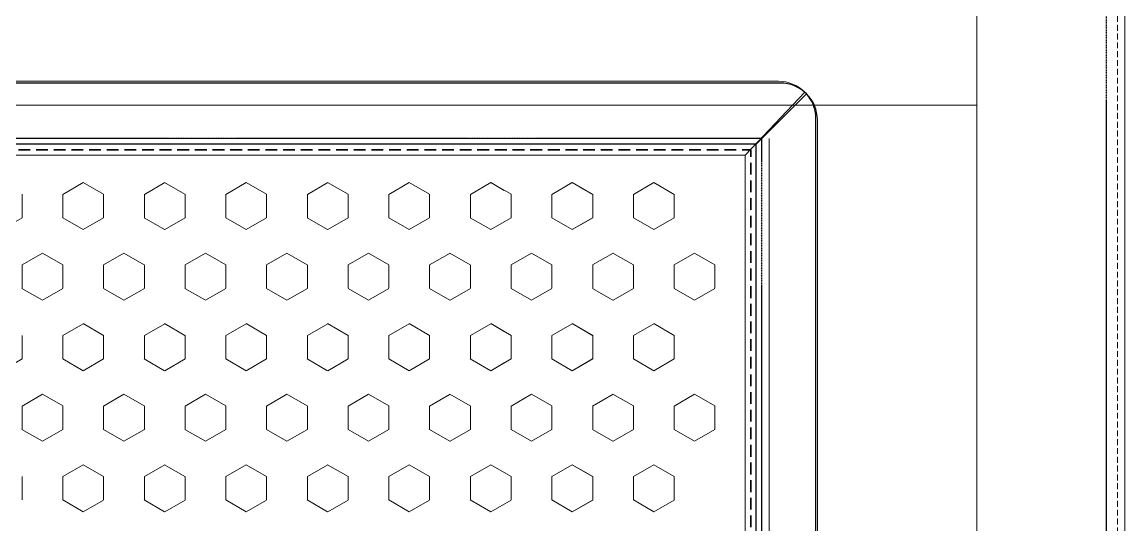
# Model space of a CAD drawing. Header units: millimetres. Extents: x -32759 to 129432, y 390 to 54305.
# Drawn here: x 27632.4 to 27930, y 27198.4 to 27334.3 of the extents above; entities that cross this region are included whole.
import ezdxf

# ---------------------------------------------------------------- set-up
doc = ezdxf.new("R2010")
doc.units = ezdxf.units.MM
doc.linetypes.add('HIDDEN', pattern=[0.375, 0.25, -0.125])
doc.linetypes.add('HIDDEN2', pattern=[4.7625, 3.175, -1.5875])
doc.layers.add('08a', color=11, linetype='Continuous')
doc.layers.add('HL', color=2, linetype='HIDDEN')
doc.layers.add('_BODY', color=7, linetype='Continuous', lineweight=13)
doc.layers.add('숨은선', color=2, linetype='HIDDEN2', lineweight=35)

# ---------------------------------------------------------------- blocks, each defined once
blk = doc.blocks.new('sdfgsdfgsdgdsgds')
at = {"ltscale": 0.5}
for p, q in [((75371.03, -15930.34), (75371.03, -15464.34)), ((75354.53, -15923.84), (75354.53, -15470.84)), ((75049.53, -15923.84), (75354.53, -15923.84)), ((75354.53, -15923.84), (75368.1, -15937.41)), ((75043.03, -15940.34), (75361.03, -15940.34))]:
    blk.add_line(p, q, dxfattribs=at)
at = {"color": 2, "linetype": 'HIDDEN', "ltscale": 0.5}
for p, q in [((75356.03, -15925.34), (75356.03, -15469.34)), ((75048.03, -15925.34), (75356.03, -15925.34))]:
    blk.add_line(p, q, dxfattribs=at)
at = {"ltscale": 0.5}
blk.add_arc((75361.03, -15930.34), 10, 270, 0, dxfattribs=at)
blk = doc.blocks.new('dfgdsgfsdgsd')
at = {"ltscale": 0.5}
for p, q in [((75356.03, -16469.34), (75356.03, -16925.34)), ((75356.03, -16927.34), (75048.03, -16927.34))]:
    blk.add_line(p, q, dxfattribs=at)
blk = doc.blocks.new('dsfgsdfgsdgsd')
for p, q in [((75371.53, -15464.84), (75371.53, -15929.84)), ((75351.53, -15473.84), (75351.53, -15920.84)), ((75351.53, -15473.84), (75351.53, -15920.84)), ((75052.53, -15920.84), (75351.53, -15920.84)), ((75052.53, -15920.84), (75351.53, -15920.84)), ((75351.53, -15920.84), (75368.6, -15936.91)), ((75042.53, -15939.84), (75361.53, -15939.84))]:
    blk.add_line(p, q)
at = {"color": 1}
for p, q in [((75296.51, -15725.72), (75293.34, -15720.23)), ((75334.61, -15725.72), (75331.44, -15720.23)), ((75258.44, -15725.73), (75264.79, -15725.73)), ((75274.3, -15731.2), (75277.48, -15725.7)), ((75277.49, -15725.73), (75283.84, -15725.73)), ((75286.99, -15731.22), (75283.81, -15725.72)), ((75296.54, -15725.73), (75302.89, -15725.73)), ((75312.4, -15731.2), (75315.58, -15725.7)), ((75315.59, -15725.73), (75321.94, -15725.73)), ((75325.09, -15731.22), (75321.91, -15725.72)), ((75334.64, -15725.73), (75340.99, -15725.73)), ((75277.46, -15736.72), (75274.29, -15731.22)), ((75283.83, -15736.7), (75287, -15731.2)), ((75315.56, -15736.72), (75312.39, -15731.22)), ((75321.93, -15736.7), (75325.1, -15731.2)), ((75255.25, -15742.2), (75258.43, -15736.7)), ((75258.44, -15736.73), (75264.79, -15736.73)), ((75267.94, -15742.22), (75264.76, -15736.72)), ((75277.49, -15736.73), (75283.84, -15736.73)), ((75293.35, -15742.2), (75296.53, -15736.7)), ((75296.54, -15736.73), (75302.89, -15736.73)), ((75306.04, -15742.22), (75302.86, -15736.72)), ((75315.59, -15736.73), (75321.94, -15736.73)), ((75331.45, -15742.2), (75334.63, -15736.7)), ((75334.64, -15736.73), (75340.99, -15736.73)), ((75344.14, -15742.22), (75340.96, -15736.72)), ((75258.41, -15747.72), (75255.24, -15742.22)), ((75264.78, -15747.7), (75267.95, -15742.2)), ((75296.51, -15747.72), (75293.34, -15742.22)), ((75302.88, -15747.7), (75306.05, -15742.2)), ((75334.61, -15747.72), (75331.44, -15742.22)), ((75340.98, -15747.7), (75344.15, -15742.2)), ((75258.44, -15747.72), (75264.79, -15747.72)), ((75274.3, -15753.2), (75277.48, -15747.7)), ((75277.49, -15747.72), (75283.84, -15747.72)), ((75286.99, -15753.22), (75283.81, -15747.72)), ((75296.54, -15747.72), (75302.89, -15747.72)), ((75312.4, -15753.2), (75315.58, -15747.7)), ((75315.59, -15747.72), (75321.94, -15747.72)), ((75325.09, -15753.22), (75321.91, -15747.72)), ((75334.64, -15747.72), (75340.99, -15747.72)), ((75277.46, -15758.72), (75274.29, -15753.22)), ((75283.83, -15758.69), (75287, -15753.2)), ((75315.56, -15758.72), (75312.39, -15753.22)), ((75321.93, -15758.69), (75325.1, -15753.2)), ((75255.25, -15764.19), (75258.43, -15758.69)), ((75258.44, -15758.72), (75264.79, -15758.72)), ((75267.94, -15764.22), (75264.76, -15758.72)), ((75277.49, -15758.72), (75283.84, -15758.72)), ((75293.35, -15764.19), (75296.53, -15758.69)), ((75296.54, -15758.72), (75302.89, -15758.72)), ((75306.04, -15764.22), (75302.86, -15758.72)), ((75315.59, -15758.72), (75321.94, -15758.72)), ((75331.45, -15764.19), (75334.63, -15758.69)), ((75334.64, -15758.72), (75340.99, -15758.72)), ((75344.14, -15764.22), (75340.96, -15758.72)), ((75258.41, -15769.72), (75255.24, -15764.22)), ((75264.78, -15769.69), (75267.95, -15764.19)), ((75296.51, -15769.72), (75293.34, -15764.22)), ((75302.88, -15769.69), (75306.05, -15764.19)), ((75334.61, -15769.72), (75331.44, -15764.22)), ((75340.98, -15769.69), (75344.15, -15764.19)), ((75258.44, -15769.72), (75264.79, -15769.72)), ((75274.3, -15775.19), (75277.48, -15769.69)), ((75277.49, -15769.72), (75283.84, -15769.72)), ((75286.99, -15775.22), (75283.81, -15769.72)), ((75296.54, -15769.72), (75302.89, -15769.72)), ((75312.4, -15775.19), (75315.58, -15769.69)), ((75315.59, -15769.72), (75321.94, -15769.72)), ((75325.09, -15775.22), (75321.91, -15769.72)), ((75334.64, -15769.72), (75340.99, -15769.72)), ((75277.46, -15780.72), (75274.29, -15775.22)), ((75283.83, -15780.69), (75287, -15775.19)), ((75315.56, -15780.72), (75312.39, -15775.22)), ((75321.93, -15780.69), (75325.1, -15775.19)), ((75255.25, -15786.19), (75258.43, -15780.69)), ((75258.44, -15780.72), (75264.79, -15780.72)), ((75267.94, -15786.22), (75264.76, -15780.72)), ((75277.49, -15780.72), (75283.84, -15780.72)), ((75293.35, -15786.19), (75296.53, -15780.69)), ((75296.54, -15780.72), (75302.89, -15780.72)), ((75306.04, -15786.22), (75302.86, -15780.72)), ((75315.59, -15780.72), (75321.94, -15780.72)), ((75331.45, -15786.19), (75334.63, -15780.69)), ((75334.64, -15780.72), (75340.99, -15780.72)), ((75344.14, -15786.22), (75340.96, -15780.72)), ((75258.41, -15791.72), (75255.24, -15786.22)), ((75264.78, -15791.69), (75267.95, -15786.19)), ((75296.51, -15791.72), (75293.34, -15786.22)), ((75302.88, -15791.69), (75306.05, -15786.19)), ((75334.61, -15791.72), (75331.44, -15786.22)), ((75340.98, -15791.69), (75344.15, -15786.19)), ((75258.44, -15791.72), (75264.79, -15791.72)), ((75274.3, -15797.19), (75277.48, -15791.69)), ((75277.49, -15791.72), (75283.84, -15791.72)), ((75286.99, -15797.21), (75283.81, -15791.72)), ((75296.54, -15791.72), (75302.89, -15791.72)), ((75312.4, -15797.19), (75315.58, -15791.69)), ((75315.59, -15791.72), (75321.94, -15791.72)), ((75325.09, -15797.21), (75321.91, -15791.72)), ((75334.64, -15791.72), (75340.99, -15791.72)), ((75277.46, -15802.71), (75274.29, -15797.21)), ((75283.83, -15802.69), (75287, -15797.19)), ((75315.56, -15802.71), (75312.39, -15797.21)), ((75321.93, -15802.69), (75325.1, -15797.19)), ((75255.25, -15808.19), (75258.43, -15802.69)), ((75258.44, -15802.72), (75264.79, -15802.72)), ((75267.94, -15808.21), (75264.76, -15802.71)), ((75277.49, -15802.72), (75283.84, -15802.72)), ((75293.35, -15808.19), (75296.53, -15802.69)), ((75296.54, -15802.72), (75302.89, -15802.72)), ((75306.04, -15808.21), (75302.86, -15802.71)), ((75315.59, -15802.72), (75321.94, -15802.72)), ((75331.45, -15808.19), (75334.63, -15802.69)), ((75334.64, -15802.72), (75340.99, -15802.72)), ((75344.14, -15808.21), (75340.96, -15802.71)), ((75258.41, -15813.71), (75255.24, -15808.21)), ((75264.78, -15813.69), (75267.95, -15808.19)), ((75296.51, -15813.71), (75293.34, -15808.21)), ((75302.88, -15813.69), (75306.05, -15808.19)), ((75334.61, -15813.71), (75331.44, -15808.21)), ((75340.98, -15813.69), (75344.15, -15808.19)), ((75258.44, -15813.71), (75264.79, -15813.71)), ((75274.3, -15819.19), (75277.48, -15813.69)), ((75277.49, -15813.71), (75283.84, -15813.71)), ((75286.99, -15819.21), (75283.81, -15813.71)), ((75296.54, -15813.71), (75302.89, -15813.71)), ((75312.4, -15819.19), (75315.58, -15813.69)), ((75315.59, -15813.71), (75321.94, -15813.71)), ((75325.09, -15819.21), (75321.91, -15813.71)), ((75334.64, -15813.71), (75340.99, -15813.71)), ((75277.46, -15824.71), (75274.29, -15819.21)), ((75283.83, -15824.69), (75287, -15819.19)), ((75315.56, -15824.71), (75312.39, -15819.21)), ((75321.93, -15824.69), (75325.1, -15819.19)), ((75255.25, -15830.18), (75258.43, -15824.69)), ((75258.44, -15824.71), (75264.79, -15824.71)), ((75267.94, -15830.21), (75264.76, -15824.71)), ((75277.49, -15824.71), (75283.84, -15824.71)), ((75293.35, -15830.18), (75296.53, -15824.69)), ((75296.54, -15824.71), (75302.89, -15824.71)), ((75306.04, -15830.21), (75302.86, -15824.71)), ((75315.59, -15824.71), (75321.94, -15824.71)), ((75331.45, -15830.18), (75334.63, -15824.69)), ((75334.64, -15824.71), (75340.99, -15824.71)), ((75344.14, -15830.21), (75340.96, -15824.71)), ((75258.41, -15835.71), (75255.24, -15830.21)), ((75264.78, -15835.68), (75267.95, -15830.18)), ((75296.51, -15835.71), (75293.34, -15830.21)), ((75302.88, -15835.68), (75306.05, -15830.18)), ((75334.61, -15835.71), (75331.44, -15830.21)), ((75340.98, -15835.68), (75344.15, -15830.18)), ((75258.44, -15835.71), (75264.79, -15835.71)), ((75274.3, -15841.18), (75277.48, -15835.68)), ((75277.49, -15835.71), (75283.84, -15835.71)), ((75286.99, -15841.21), (75283.81, -15835.71)), ((75296.54, -15835.71), (75302.89, -15835.71)), ((75312.4, -15841.18), (75315.58, -15835.68)), ((75315.59, -15835.71), (75321.94, -15835.71)), ((75325.09, -15841.21), (75321.91, -15835.71)), ((75334.64, -15835.71), (75340.99, -15835.71)), ((75277.46, -15846.71), (75274.29, -15841.21)), ((75283.83, -15846.68), (75287, -15841.18)), ((75315.56, -15846.71), (75312.39, -15841.21)), ((75321.93, -15846.68), (75325.1, -15841.18)), ((75255.25, -15852.18), (75258.43, -15846.68)), ((75255.25, -15852.18), (75258.43, -15846.68)), ((75258.44, -15846.71), (75264.79, -15846.71)), ((75258.44, -15846.71), (75264.79, -15846.71)), ((75267.94, -15852.21), (75264.76, -15846.71)), ((75267.94, -15852.21), (75264.76, -15846.71)), ((75277.49, -15846.71), (75283.84, -15846.71)), ((75277.49, -15846.71), (75283.84, -15846.71)), ((75293.35, -15852.18), (75296.53, -15846.68)), ((75293.35, -15852.18), (75296.53, -15846.68)), ((75296.54, -15846.71), (75302.89, -15846.71)), ((75296.54, -15846.71), (75302.89, -15846.71)), ((75306.04, -15852.21), (75302.86, -15846.71)), ((75306.04, -15852.21), (75302.86, -15846.71)), ((75315.59, -15846.71), (75321.94, -15846.71)), ((75315.59, -15846.71), (75321.94, -15846.71)), ((75331.45, -15852.18), (75334.63, -15846.68)), ((75331.45, -15852.18), (75334.63, -15846.68)), ((75334.64, -15846.71), (75340.99, -15846.71)), ((75334.64, -15846.71), (75340.99, -15846.71)), ((75344.14, -15852.21), (75340.96, -15846.71)), ((75344.14, -15852.21), (75340.96, -15846.71)), ((75257.33, -15855.84), (75255.24, -15852.21)), ((75258.41, -15857.71), (75255.24, -15852.21)), ((75264.78, -15857.68), (75267.95, -15852.18)), ((75265.85, -15855.84), (75267.95, -15852.18)), ((75295.43, -15855.84), (75293.34, -15852.21)), ((75296.51, -15857.71), (75293.34, -15852.21)), ((75302.88, -15857.68), (75306.05, -15852.18)), ((75303.95, -15855.84), (75306.05, -15852.18)), ((75333.53, -15855.84), (75331.44, -15852.21)), ((75334.61, -15857.71), (75331.44, -15852.21)), ((75340.98, -15857.68), (75344.15, -15852.18)), ((75342.05, -15855.84), (75344.15, -15852.18)), ((75258.44, -15857.71), (75264.79, -15857.71)), ((75274.3, -15863.18), (75277.48, -15857.68)), ((75277.49, -15857.71), (75283.84, -15857.71)), ((75286.99, -15863.21), (75283.81, -15857.71)), ((75296.54, -15857.71), (75302.89, -15857.71)), ((75312.4, -15863.18), (75315.58, -15857.68)), ((75315.59, -15857.71), (75321.94, -15857.71)), ((75325.09, -15863.21), (75321.91, -15857.71)), ((75334.64, -15857.71), (75340.99, -15857.71)), ((75277.46, -15868.71), (75274.29, -15863.21)), ((75283.83, -15868.68), (75287, -15863.18)), ((75315.56, -15868.71), (75312.39, -15863.21)), ((75321.93, -15868.68), (75325.1, -15863.18)), ((75255.25, -15874.18), (75258.43, -15868.68)), ((75255.25, -15874.18), (75258.43, -15868.68)), ((75255.25, -15874.18), (75258.43, -15868.68)), ((75258.44, -15868.71), (75264.79, -15868.71)), ((75258.44, -15868.71), (75264.79, -15868.71)), ((75258.44, -15868.71), (75264.79, -15868.71)), ((75267.94, -15874.2), (75264.76, -15868.71)), ((75267.94, -15874.2), (75264.76, -15868.71)), ((75267.94, -15874.2), (75264.76, -15868.71)), ((75277.49, -15868.71), (75283.84, -15868.71)), ((75277.49, -15868.71), (75283.84, -15868.71)), ((75277.49, -15868.71), (75283.84, -15868.71)), ((75293.35, -15874.18), (75296.53, -15868.68)), ((75293.35, -15874.18), (75296.53, -15868.68)), ((75293.35, -15874.18), (75296.53, -15868.68)), ((75296.54, -15868.71), (75302.89, -15868.71)), ((75296.54, -15868.71), (75302.89, -15868.71)), ((75296.54, -15868.71), (75302.89, -15868.71)), ((75306.04, -15874.2), (75302.86, -15868.71)), ((75306.04, -15874.2), (75302.86, -15868.71)), ((75306.04, -15874.2), (75302.86, -15868.71)), ((75315.59, -15868.71), (75321.94, -15868.71)), ((75315.59, -15868.71), (75321.94, -15868.71)), ((75315.59, -15868.71), (75321.94, -15868.71)), ((75331.45, -15874.18), (75334.63, -15868.68)), ((75331.45, -15874.18), (75334.63, -15868.68)), ((75331.45, -15874.18), (75334.63, -15868.68)), ((75334.64, -15868.71), (75340.99, -15868.71)), ((75334.64, -15868.71), (75340.99, -15868.71)), ((75334.64, -15868.71), (75340.99, -15868.71)), ((75344.14, -15874.2), (75340.96, -15868.71)), ((75344.14, -15874.2), (75340.96, -15868.71)), ((75344.14, -15874.2), (75340.96, -15868.71)), ((75258.41, -15879.71), (75255.24, -15874.2)), ((75257.33, -15877.83), (75255.24, -15874.2)), ((75258.41, -15879.7), (75255.24, -15874.2)), ((75264.76, -15879.71), (75267.95, -15874.18)), ((75264.78, -15879.68), (75267.95, -15874.18)), ((75265.85, -15877.83), (75267.95, -15874.18)), ((75296.51, -15879.71), (75293.34, -15874.2)), ((75295.43, -15877.83), (75293.34, -15874.2)), ((75296.51, -15879.7), (75293.34, -15874.2)), ((75302.86, -15879.71), (75306.05, -15874.18)), ((75302.88, -15879.68), (75306.05, -15874.18)), ((75303.95, -15877.83), (75306.05, -15874.18)), ((75334.61, -15879.71), (75331.44, -15874.2)), ((75333.53, -15877.83), (75331.44, -15874.2)), ((75334.61, -15879.7), (75331.44, -15874.2)), ((75340.96, -15879.71), (75344.15, -15874.18)), ((75340.98, -15879.68), (75344.15, -15874.18)), ((75342.05, -15877.83), (75344.15, -15874.18)), ((75258.41, -15879.71), (75264.76, -15879.71)), ((75258.44, -15879.71), (75264.79, -15879.71)), ((75274.3, -15885.18), (75277.48, -15879.68)), ((75277.49, -15879.71), (75283.84, -15879.71)), ((75286.99, -15885.2), (75283.81, -15879.7)), ((75296.51, -15879.71), (75302.86, -15879.71)), ((75296.54, -15879.71), (75302.89, -15879.71)), ((75312.4, -15885.18), (75315.58, -15879.68)), ((75315.59, -15879.71), (75321.94, -15879.71)), ((75325.09, -15885.2), (75321.91, -15879.7)), ((75334.61, -15879.71), (75340.96, -15879.71)), ((75334.64, -15879.71), (75340.99, -15879.71)), ((75277.46, -15890.7), (75274.29, -15885.2)), ((75283.83, -15890.68), (75287, -15885.18)), ((75315.56, -15890.7), (75312.39, -15885.2)), ((75321.93, -15890.68), (75325.1, -15885.18)), ((75255.25, -15896.18), (75258.43, -15890.68)), ((75258.44, -15890.7), (75264.79, -15890.7)), ((75267.94, -15896.2), (75264.76, -15890.7)), ((75277.49, -15890.7), (75283.84, -15890.7)), ((75293.35, -15896.18), (75296.53, -15890.68)), ((75296.54, -15890.7), (75302.89, -15890.7)), ((75306.04, -15896.2), (75302.86, -15890.7)), ((75315.59, -15890.7), (75321.94, -15890.7)), ((75331.45, -15896.18), (75334.63, -15890.68)), ((75334.64, -15890.7), (75340.99, -15890.7)), ((75344.14, -15896.2), (75340.96, -15890.7)), ((75258.41, -15901.7), (75255.24, -15896.2)), ((75264.76, -15901.7), (75267.95, -15896.18)), ((75296.51, -15901.7), (75293.34, -15896.2)), ((75302.86, -15901.7), (75306.05, -15896.18)), ((75334.61, -15901.7), (75331.44, -15896.2)), ((75340.96, -15901.7), (75344.15, -15896.18)), ((75258.41, -15901.7), (75264.76, -15901.7)), ((75274.3, -15907.17), (75277.48, -15901.68)), ((75277.49, -15901.7), (75283.84, -15901.7)), ((75286.99, -15907.2), (75283.81, -15901.7)), ((75296.51, -15901.7), (75302.86, -15901.7)), ((75312.4, -15907.17), (75315.58, -15901.68)), ((75315.59, -15901.7), (75321.94, -15901.7)), ((75325.09, -15907.2), (75321.91, -15901.7)), ((75334.61, -15901.7), (75340.96, -15901.7)), ((75277.46, -15912.7), (75274.29, -15907.2)), ((75283.83, -15912.67), (75287, -15907.17)), ((75315.56, -15912.7), (75312.39, -15907.2)), ((75321.93, -15912.67), (75325.1, -15907.17)), ((75277.49, -15912.7), (75283.84, -15912.7)), ((75315.59, -15912.7), (75321.94, -15912.7))]:
    blk.add_line(p, q, dxfattribs=at)
blk.add_arc((75361.53, -15929.84), 10, 270, 0)
at = {"layer": '숨은선'}
for p in [(75353.03, -15472.34), (75051.03, -15922.34)]:
    blk.add_line(p, (75353.03, -15922.34), dxfattribs=at)
blk = doc.blocks.new('xcbcxbxc')
at = {"ltscale": 0.5}
for p, q in [((495229.43, 300799.54), (494109.43, 300799.54)), ((494069.43, 300759.54), (495269.43, 300759.54))]:
    blk.add_line(p, q, dxfattribs=at)
at = {"layer": 'HL', "ltscale": 0.5}
blk.add_line((494074.43, 300764.54), (495264.43, 300764.54), dxfattribs=at)
blk = doc.blocks.new('sdfgdsggfds')
at = {"ltscale": 0.5}
for p in [(111076.31, -23449.05), (111116.31, -24041.05)]:
    blk.add_line(p, (111076.31, -24041.05), dxfattribs=at)
blk = doc.blocks.new('xcvbxcbvcbcxvb')
for name, p in [('sdfgdsggfds', (0, 0)), ('xcbcxbxc', (-383363.13, -324840.6))]:
    blk.add_blockref(name, p)
blk = doc.blocks.new('QWERRQRWQE')
at = {"ltscale": 0.5}
blk.add_line((133182.74, 13859.76), (133182.74, 15059.76), dxfattribs=at)
at = {"color": 2, "linetype": 'HIDDEN2', "ltscale": 0.5}
blk.add_line((133180.74, 13861.76), (133180.74, 15057.76), dxfattribs=at)
at = {"rotation": 90}
for name, p in [('xcvbxcbvcbcxvb', (109101.68, -96846.54)), ('dsfgsdfgsdgsd', (117159.4, -61135.27)), ('dfgdsgfsdgsd', (116159.4, -61135.27))]:
    blk.add_blockref(name, p, dxfattribs=at)
at = {"layer": '08a', "rotation": 90}
blk.add_blockref('sdfgsdfgsdgdsgds', (117159.4, -61135.27), dxfattribs=at)
blk = doc.blocks.new('y8e5ey')
at = {"rotation": 4.764189043271472e-11}
blk.add_blockref('QWERRQRWQE', (-37199.844, -190.914), dxfattribs=at)
blk = doc.blocks.new('1')
at = {"color": 6}
blk.add_blockref('y8e5ey', (-86090.027, -6800.077), dxfattribs=at)
blk = doc.blocks.new('sdfgsdfgcxvxbxcv')
blk.add_blockref('1', (266381.038, 132792.991))

msp = doc.modelspace()

# ---------------------------------------------------------------- block references
at = {"layer": '_BODY'}
msp.add_blockref('sdfgsdfgcxvxbxcv', (-248343.91, -112719.97), dxfattribs=at)

doc.saveas('drawing.dxf')
